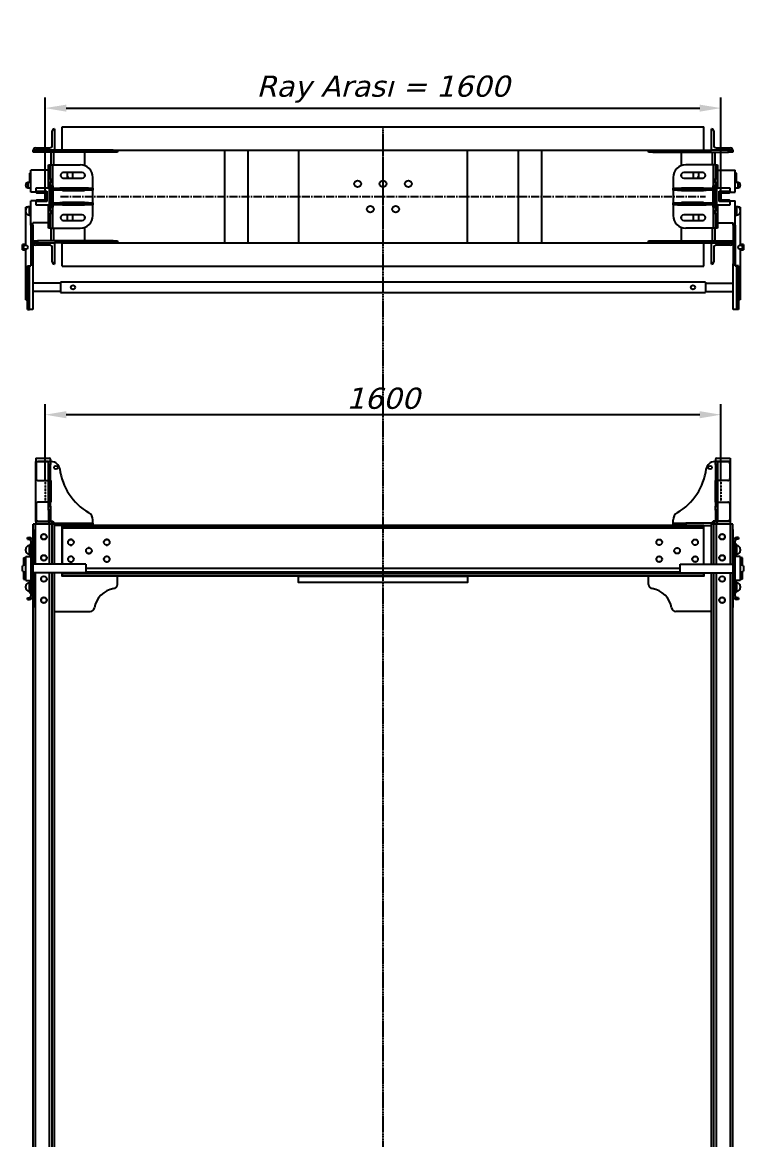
# Model space of a CAD drawing. Header units: millimetres. Extents: x -854 to 2079, y 0 to 5288.
# Drawn here: x -854 to 854, y 2644 to 5288 of the extents above; entities that cross this region are included whole.
import ezdxf

# ---------------------------------------------------------------- set-up
doc = ezdxf.new("R2010")
doc.units = ezdxf.units.MM
for name, pattern in [('CENTER2', [28.575, 19.05, -3.175, 3.175, -3.175]), ('CENTERX2', [4, 2.5, -0.5, 0.5, -0.5]), ('HIDDEN', [0.375, 0.25, -0.125])]:
    doc.linetypes.add(name, pattern=pattern)
doc.styles.get("Standard").update_dxf_attribs({"font": 'verdanai.ttf'})
doc.dimstyles.new('DimStyleALP', dxfattribs={"dimscale": 20, "dimtxt": 2.5, "dimasz": 2.5, "dimexe": 1.25, "dimexo": 0.625, "dimtad": 1, "dimdsep": 46, "dimtxsty": 'Standard', "dimcen": 2.5, "dimclrd": 60, "dimclre": 60, "dimadec": 0, "dimazin": 0, "dimtfac": 1, "dimtofl": 0, "dimtmove": 0, "dimatfit": 3, "dimfxl": 1, "dimarcsym": 0})

# ---------------------------------------------------------------- blocks, each defined once
blk = doc.blocks.new('*D3')
at = {"color": 60, "linetype": 'ByBlock', "lineweight": -2, "transparency": 16777216}
for p, q in [((-800, 4201.7), (-800, 4384.9)), ((800, 4201.7), (800, 4384.9)), ((750, 4359.9), (-750, 4359.9))]:
    blk.add_line(p, q, dxfattribs=at)
at = {"color": 60, "transparency": 16777216}
for points in [[(-750, 4368.2), (-750, 4351.5), (-800, 4359.9)], [(750, 4368.2), (750, 4351.5), (800, 4359.9)]]:
    blk.add_solid(points, dxfattribs=at)
at = {"layer": 'Defpoints', "color": 0, "transparency": 16777216}
for p in [(-800, 4359.9), (-800, 4189.2), (800, 4189.2)]:
    blk.add_point(p, dxfattribs=at)
at = {"color": 0, "transparency": 16777216, "insert": (0, 4398.4), "char_height": 50, "attachment_point": 5}
blk.add_mtext('1600', dxfattribs=at)
blk = doc.blocks.new('*D5')
at = {"color": 60, "linetype": 'ByBlock', "lineweight": -2, "transparency": 16777216}
for p, q in [((-800, 4888.8), (-800, 5110.5)), ((800, 4888.8), (800, 5110.5)), ((-750, 5085.5), (750, 5085.5))]:
    blk.add_line(p, q, dxfattribs=at)
at = {"color": 60, "transparency": 16777216}
for points in [[(-750, 5093.8), (-750, 5077.1), (-800, 5085.5)], [(750, 5093.8), (750, 5077.1), (800, 5085.5)]]:
    blk.add_solid(points, dxfattribs=at)
at = {"layer": 'Defpoints', "color": 0, "transparency": 16777216}
for p in [(800, 5085.5), (-800, 4876.3), (800, 4876.3)]:
    blk.add_point(p, dxfattribs=at)
at = {"color": 0, "transparency": 16777216, "insert": (0, 5130.4), "char_height": 50, "attachment_point": 5}
blk.add_mtext('Ray Arası = 1600', dxfattribs=at)
blk = doc.blocks.new('*U0')
at = {"color": 0, "linetype": 'CENTER2', "transparency": 16777216}
blk.add_line((-763.5, 0), (763.5, 0), dxfattribs=at)
blk = doc.blocks.new('*U1')
at = {"color": 0, "linetype": 'CENTER2', "transparency": 16777216}
blk.add_line((0, 113.5), (0, -113.5), dxfattribs=at)

msp = doc.modelspace()

# ---------------------------------------------------------------- linework, layer by layer
at = {"color": 7, "linetype": 'Continuous', "lineweight": 25}
for p, q in [((-783, 4998.339), (-783, 5031.339)), ((-778, 5036.339), (-778, 4986.339)), ((-760, 4986.339), (-760, 5041.339)), ((-760, 5041.339), (760, 5041.339)), ((760, 4986.339), (760, 5041.339)), ((778, 4986.339), (778, 5036.339)), ((783, 5031.339), (783, 4998.339)), ((-778, 4986.339), (-828, 4986.339)), ((-828, 4981.339), (-828, 4986.339)), ((-818, 4981.339), (-828, 4981.339)), ((-823, 4991.339), (-790, 4991.339)), ((-818, 4986.339), (-818, 4981.339)), ((-639, 4981.339), (-818, 4981.339)), ((-786, 4951.339), (-786, 4981.339)), ((-706, 4981.339), (-779.5, 4981.339)), ((-639, 4986.339), (-778, 4986.339)), ((-760, 4986.339), (760, 4986.339)), ((-706, 4949.25), (-706, 4981.339)), ((-639, 4981.339), (-639, 4986.339)), ((-629, 4981.339), (-639, 4981.339)), ((-629, 4986.339), (-629, 4981.339)), ((-375, 4986.339), (-375, 4766.339)), ((-375, 4986.339), (-320, 4986.339)), ((-320, 4986.339), (-320, 4766.339)), ((-200, 4986.339), (-200, 4766.339)), ((200, 4766.339), (200, 4986.339)), ((320, 4986.339), (320, 4766.339)), ((320, 4986.339), (375, 4986.339)), ((375, 4986.339), (375, 4766.339)), ((629, 4981.339), (629, 4986.339)), ((639, 4981.339), (629, 4981.339)), ((639, 4986.339), (639, 4981.339)), ((639, 4986.339), (778, 4986.339)), ((639, 4981.339), (818, 4981.339)), ((706, 4981.339), (706, 4949.25)), ((706, 4981.339), (779.5, 4981.339)), ((828, 4986.339), (778, 4986.339)), ((786, 4981.339), (786, 4951.339)), ((790, 4991.339), (823, 4991.339)), ((818, 4981.339), (818, 4986.339)), ((828, 4981.339), (818, 4981.339)), ((828, 4986.339), (828, 4981.339)), ((-792, 4951.339), (-787, 4951.339)), ((-792, 4949.927), (-792, 4951.339)), ((-787, 4949.927), (-792, 4949.927)), ((-792, 4918.556), (-792, 4949.927)), ((-787, 4951.339), (-787, 4949.927)), ((-787, 4951.339), (-782, 4951.339)), ((-787, 4918.556), (-787, 4949.927)), ((-782, 4901.339), (-782, 4951.339)), ((-782, 4951.339), (-717, 4951.339)), ((782, 4951.339), (717, 4951.339)), ((782, 4951.339), (782, 4901.339)), ((787, 4951.339), (782, 4951.339)), ((787, 4951.339), (792, 4951.339)), ((787, 4949.927), (787, 4951.339)), ((792, 4949.927), (787, 4949.927)), ((787, 4949.927), (787, 4918.556)), ((792, 4951.339), (792, 4949.927)), ((792, 4949.927), (792, 4918.556)), ((-837, 4931.173), (-834, 4931.173)), ((-837, 4920.652), (-834, 4920.652)), ((-834, 4886.839), (-834, 4938.839)), ((-792, 4938.839), (-834, 4938.839)), ((-792, 4918.556), (-787, 4918.556)), ((-792, 4909.027), (-792, 4918.556)), ((-787, 4918.556), (-787, 4909.027)), ((-712, 4932.839), (-757, 4932.839)), ((-757, 4919.839), (-712, 4919.839)), ((-747.481, 4932.839), (-747.5, 4932.339)), ((-747.5, 4932.339), (-747.5, 4919.839)), ((-747.5, 4923.539), (-746, 4923.539)), ((-746, 4923.539), (-746, 4919.839)), ((-734.5, 4932.339), (-734.519, 4932.839)), ((-734.5, 4919.839), (-734.5, 4932.339)), ((-706, 4923.839), (-706, 4928.839)), ((-687, 4896.089), (-687, 4921.339)), ((687, 4921.339), (687, 4896.089)), ((706, 4928.839), (706, 4923.839)), ((757, 4932.839), (712, 4932.839)), ((712, 4919.839), (757, 4919.839)), ((734.519, 4932.839), (734.5, 4932.339)), ((734.5, 4932.339), (734.5, 4919.839)), ((746, 4919.839), (746, 4923.539)), ((746, 4923.539), (747.5, 4923.539)), ((747.5, 4932.339), (747.481, 4932.839)), ((747.5, 4919.839), (747.5, 4932.339)), ((787, 4918.556), (792, 4918.556)), ((787, 4909.027), (787, 4918.556)), ((792, 4938.839), (834, 4938.839)), ((792, 4918.556), (792, 4909.027)), ((834, 4886.839), (834, 4938.839)), ((837, 4931.173), (834, 4931.173)), ((837, 4926.506), (834, 4926.506)), ((837, 4923.461), (834, 4923.461)), ((837, 4920.741), (834, 4920.741)), ((-846, 4902.129), (-846, 4904.129)), ((-834, 4909.129), (-841, 4909.129)), ((-841, 4897.129), (-834, 4897.129)), ((-837, 4910.148), (-834, 4910.148)), ((-787, 4909.027), (-792, 4909.027)), ((-792, 4896.339), (-792, 4909.027)), ((-790, 4896.339), (-787, 4896.339)), ((-787, 4896.339), (-787, 4909.027)), ((-782, 4901.339), (-787, 4901.339)), ((-787, 4896.339), (-787, 4856.339)), ((-785.242, 4896.089), (-787, 4896.089)), ((-786, 4896.089), (-786, 4901.339)), ((-785.242, 4891.089), (-785.242, 4896.089)), ((-785.242, 4896.089), (-765.4, 4896.089)), ((-782, 4901.339), (-782, 4896.089)), ((-765.4, 4896.089), (-765.4, 4891.089)), ((-696.962, 4896.089), (-765.4, 4896.089)), ((-707, 4896.339), (-759, 4896.339)), ((-759, 4896.339), (-759, 4896.089)), ((-707, 4896.089), (-707, 4896.339)), ((-696.962, 4891.089), (-696.962, 4896.089)), ((-696.962, 4896.089), (-687, 4896.089)), ((-687, 4896.089), (-687, 4891.089)), ((687, 4891.089), (687, 4896.089)), ((687, 4896.089), (696.962, 4896.089)), ((696.962, 4896.089), (696.962, 4891.089)), ((696.962, 4896.089), (765.4, 4896.089)), ((707, 4896.339), (707, 4896.089)), ((759, 4896.339), (707, 4896.339)), ((759, 4896.089), (759, 4896.339)), ((765.4, 4891.089), (765.4, 4896.089)), ((765.4, 4896.089), (785.242, 4896.089)), ((787, 4901.339), (782, 4901.339)), ((782, 4896.089), (782, 4901.339)), ((785.242, 4896.089), (785.242, 4891.089)), ((785.242, 4896.089), (787, 4896.089)), ((786, 4901.339), (786, 4896.089)), ((787, 4909.027), (787, 4896.339)), ((792, 4909.027), (787, 4909.027)), ((787, 4856.339), (787, 4896.339)), ((787, 4896.339), (790, 4896.339)), ((792, 4909.027), (792, 4896.339)), ((837, 4917.551), (834, 4917.551)), ((837, 4915.588), (834, 4915.588)), ((837, 4915.532), (834, 4915.532)), ((837, 4914.519), (834, 4914.519)), ((837, 4910.148), (834, 4910.148)), ((841, 4909.129), (834, 4909.129)), ((834, 4897.129), (841, 4897.129)), ((837, 4914.519), (837, 4915.532)), ((846, 4904.129), (846, 4902.129)), ((-822, 4886.839), (-834, 4886.839)), ((-822, 4865.839), (-834, 4865.839)), ((-834, 4808.839), (-834, 4865.839)), ((-785.242, 4891.089), (-787, 4891.089)), ((-786, 4861.589), (-786, 4891.089)), ((-765.4, 4891.089), (-785.242, 4891.089)), ((-782, 4891.089), (-782, 4861.589)), ((-696.962, 4891.089), (-765.4, 4891.089)), ((-759, 4891.089), (-759, 4890.839)), ((-759, 4890.839), (-707, 4890.839)), ((-707, 4890.839), (-707, 4891.089)), ((-687, 4891.089), (-696.962, 4891.089)), ((-687, 4861.589), (-687, 4891.089)), ((696.962, 4891.089), (687, 4891.089)), ((687, 4891.089), (687, 4861.589)), ((696.962, 4891.089), (765.4, 4891.089)), ((707, 4891.089), (707, 4890.839)), ((707, 4890.839), (759, 4890.839)), ((759, 4890.839), (759, 4891.089)), ((785.242, 4891.089), (765.4, 4891.089)), ((782, 4861.589), (782, 4891.089)), ((785.242, 4891.089), (787, 4891.089)), ((786, 4891.089), (786, 4861.589)), ((822, 4886.839), (834, 4886.839)), ((822, 4865.839), (834, 4865.839)), ((834, 4808.839), (834, 4865.839)), ((-842.105, 4851.015), (-846, 4851.015)), ((-846, 4844.148), (-846, 4851.015)), ((-846, 4840.148), (-846, 4844.148)), ((-846, 4761.339), (-846, 4840.148)), ((-834, 4852.148), (-838, 4852.148)), ((-792, 4843.652), (-792, 4856.339)), ((-792, 4843.652), (-787, 4843.652)), ((-792, 4834.122), (-792, 4843.652)), ((-787, 4856.339), (-790, 4856.339)), ((-785.242, 4861.589), (-787, 4861.589)), ((-785.242, 4856.589), (-787, 4856.589)), ((-787, 4843.652), (-787, 4856.339)), ((-787, 4851.339), (-782, 4851.339)), ((-787, 4843.652), (-787, 4834.122)), ((-786, 4851.339), (-786, 4856.589)), ((-785.242, 4856.589), (-785.242, 4861.589)), ((-785.242, 4861.589), (-765.4, 4861.589)), ((-765.4, 4856.589), (-785.242, 4856.589)), ((-782, 4856.589), (-782, 4851.339)), ((-782, 4801.339), (-782, 4851.339)), ((-765.4, 4861.589), (-765.4, 4856.589)), ((-696.962, 4861.589), (-765.4, 4861.589)), ((-696.962, 4856.589), (-765.4, 4856.589)), ((-707, 4861.839), (-759, 4861.839)), ((-759, 4861.839), (-759, 4861.589)), ((-759, 4856.589), (-759, 4856.339)), ((-759, 4856.339), (-707, 4856.339)), ((-707, 4861.589), (-707, 4861.839)), ((-707, 4856.339), (-707, 4856.589)), ((-696.962, 4856.589), (-696.962, 4861.589)), ((-696.962, 4861.589), (-687, 4861.589)), ((-687, 4856.589), (-696.962, 4856.589)), ((-687, 4861.589), (-687, 4856.589)), ((-687, 4831.339), (-687, 4856.589)), ((687, 4856.589), (687, 4861.589)), ((687, 4861.589), (696.962, 4861.589)), ((696.962, 4856.589), (687, 4856.589)), ((687, 4856.589), (687, 4831.339)), ((696.962, 4861.589), (696.962, 4856.589)), ((696.962, 4861.589), (765.4, 4861.589)), ((696.962, 4856.589), (765.4, 4856.589)), ((759, 4861.839), (707, 4861.839)), ((707, 4861.839), (707, 4861.589)), ((707, 4856.589), (707, 4856.339)), ((707, 4856.339), (759, 4856.339)), ((759, 4861.589), (759, 4861.839)), ((759, 4856.339), (759, 4856.589)), ((765.4, 4856.589), (765.4, 4861.589)), ((765.4, 4861.589), (785.242, 4861.589)), ((785.242, 4856.589), (765.4, 4856.589)), ((782, 4851.339), (782, 4856.589)), ((782, 4851.339), (782, 4801.339)), ((782, 4851.339), (787, 4851.339)), ((785.242, 4861.589), (785.242, 4856.589)), ((785.242, 4861.589), (787, 4861.589)), ((785.242, 4856.589), (787, 4856.589)), ((786, 4856.589), (786, 4851.339)), ((790, 4856.339), (787, 4856.339)), ((787, 4856.339), (787, 4843.652)), ((787, 4843.652), (792, 4843.652)), ((787, 4834.122), (787, 4843.652)), ((792, 4856.339), (792, 4843.652)), ((792, 4843.652), (792, 4834.122)), ((838, 4852.148), (834, 4852.148)), ((846, 4851.015), (842.105, 4851.015)), ((846, 4851.015), (846, 4844.148)), ((846, 4844.148), (846, 4840.148)), ((846, 4840.148), (846, 4761.339)), ((-838, 4832.148), (-834, 4832.148)), ((-792, 4813.839), (-829, 4813.839)), ((-829, 4808.839), (-829, 4813.839)), ((-787, 4834.122), (-792, 4834.122)), ((-792, 4802.752), (-792, 4834.122)), ((-787, 4802.752), (-787, 4834.122)), ((-712, 4832.839), (-757, 4832.839)), ((-757, 4819.839), (-712, 4819.839)), ((-747.5, 4832.839), (-747.5, 4820.339)), ((-747.5, 4820.339), (-747.481, 4819.839)), ((-734.519, 4819.839), (-734.5, 4820.339)), ((-734.5, 4820.339), (-734.5, 4832.839)), ((-706, 4823.839), (-706, 4828.839)), ((706, 4828.839), (706, 4823.839)), ((757, 4832.839), (712, 4832.839)), ((712, 4819.839), (757, 4819.839)), ((734.5, 4832.839), (734.5, 4820.339)), ((734.5, 4820.339), (734.519, 4819.839)), ((747.481, 4819.839), (747.5, 4820.339)), ((747.5, 4820.339), (747.5, 4832.839)), ((792, 4834.122), (787, 4834.122)), ((787, 4834.122), (787, 4802.752)), ((792, 4834.122), (792, 4802.752)), ((792, 4813.839), (829, 4813.839)), ((829, 4808.839), (829, 4813.839)), ((834, 4832.148), (838, 4832.148)), ((-834, 4808.839), (-829, 4808.839)), ((-834, 4808.839), (-834, 4714.023)), ((-829, 4808.839), (-829, 4717.066)), ((-792, 4802.752), (-787, 4802.752)), ((-792, 4801.339), (-792, 4802.752)), ((-787, 4801.339), (-792, 4801.339)), ((-787, 4802.752), (-787, 4801.339)), ((-787, 4801.339), (-782, 4801.339)), ((-786, 4771.339), (-786, 4801.339)), ((-782, 4801.339), (-717, 4801.339)), ((-706, 4771.339), (-706, 4803.429)), ((706, 4803.429), (706, 4771.339)), ((782, 4801.339), (717, 4801.339)), ((787, 4801.339), (782, 4801.339)), ((786, 4801.339), (786, 4771.339)), ((787, 4802.752), (792, 4802.752)), ((787, 4801.339), (787, 4802.752)), ((792, 4801.339), (787, 4801.339)), ((792, 4802.752), (792, 4801.339)), ((834, 4808.839), (829, 4808.839)), ((829, 4808.839), (829, 4717.066)), ((834, 4808.839), (834, 4714.023)), ((-846, 4762.339), (-854, 4762.339)), ((-854, 4750.339), (-854, 4762.339)), ((-828, 4766.339), (-828, 4771.339)), ((-828, 4771.339), (-818, 4771.339)), ((-828, 4766.339), (-778, 4766.339)), ((-790, 4761.339), (-823, 4761.339)), ((-818, 4771.339), (-818, 4766.339)), ((-639, 4771.339), (-818, 4771.339)), ((-706, 4771.339), (-779.5, 4771.339)), ((-639, 4766.339), (-778, 4766.339)), ((-778, 4766.339), (-778, 4716.339)), ((-760, 4711.339), (-760, 4766.339)), ((-760, 4766.339), (760, 4766.339)), ((-639, 4766.339), (-639, 4771.339)), ((-639, 4771.339), (-629, 4771.339)), ((-629, 4771.339), (-629, 4766.339)), ((-375, 4766.339), (-320, 4766.339)), ((320, 4766.339), (375, 4766.339)), ((629, 4766.339), (629, 4771.339)), ((629, 4771.339), (639, 4771.339)), ((639, 4771.339), (639, 4766.339)), ((639, 4771.339), (818, 4771.339)), ((639, 4766.339), (778, 4766.339)), ((706, 4771.339), (779.5, 4771.339)), ((760, 4711.339), (760, 4766.339)), ((778, 4716.339), (778, 4766.339)), ((778, 4766.339), (828, 4766.339)), ((823, 4761.339), (790, 4761.339)), ((818, 4766.339), (818, 4771.339)), ((818, 4771.339), (828, 4771.339)), ((828, 4771.339), (828, 4766.339)), ((854, 4762.339), (846, 4762.339)), ((854, 4762.339), (854, 4756.339)), ((-854, 4750.339), (-846, 4750.339)), ((-846, 4682.937), (-846, 4751.339)), ((-783, 4721.339), (-783, 4754.339)), ((783, 4754.339), (783, 4721.339)), ((846, 4751.339), (846, 4682.937)), ((846, 4750.339), (854, 4750.339)), ((854, 4756.339), (854, 4750.339)), ((-842, 4608.839), (-842, 4712.436)), ((-842, 4712.436), (-837, 4712.436)), ((-837, 4608.839), (-837, 4712.436)), ((-837, 4712.436), (-834, 4712.436)), ((-834, 4712.436), (-834, 4714.023)), ((-829, 4717.066), (-829, 4608.839)), ((-760, 4711.339), (760, 4711.339)), ((829, 4608.839), (829, 4717.066)), ((834, 4714.023), (834, 4712.436)), ((834, 4712.436), (837, 4712.436)), ((837, 4712.436), (837, 4608.839)), ((842, 4712.436), (837, 4712.436)), ((842, 4712.436), (842, 4608.839)), ((-846, 4632.022), (-846, 4682.937)), ((-846, 4682.937), (-842, 4682.937)), ((846, 4682.937), (842, 4682.937)), ((846, 4682.937), (846, 4632.022)), ((-764, 4671.339), (-829, 4671.339)), ((-764, 4671.339), (-764, 4651.339)), ((764, 4671.339), (829, 4671.339)), ((-846, 4632.022), (-842, 4632.022)), ((-764, 4651.339), (-829, 4651.339)), ((764, 4651.339), (829, 4651.339)), ((846, 4632.022), (842, 4632.022)), ((-842, 4608.839), (-837, 4608.839)), ((-829, 4608.839), (-837, 4608.839)), ((837, 4608.839), (829, 4608.839)), ((842, 4608.839), (837, 4608.839)), ((-821.5, 4244), (-821.5, 4209)), ((-792, 4249), (-816.5, 4249)), ((-792, 4249.5), (-792, 4249)), ((-792, 4249), (-787, 4249)), ((-792, 4242.032), (-792, 4249)), ((-787, 4242.032), (-792, 4242.032)), ((-792, 4143.438), (-792, 4242.032)), ((-785.242, 4249), (-787, 4249)), ((-787, 4249), (-787, 4242.032)), ((-787, 4143.438), (-787, 4242.032)), ((785.242, 4249), (787, 4249)), ((787, 4249), (792, 4249)), ((787, 4242.032), (787, 4249)), ((792, 4242.032), (787, 4242.032)), ((787, 4242.032), (787, 4143.438)), ((792, 4249), (816.5, 4249)), ((792, 4249), (792, 4242.032)), ((792, 4242.032), (792, 4143.438)), ((821.5, 4244), (821.5, 4209)), ((-816.5, 4204), (-792, 4204)), ((-787, 4204), (-786.5, 4204)), ((-786.5, 4204), (-786.5, 4153)), ((787, 4204), (786.5, 4204)), ((786.5, 4204), (786.5, 4153)), ((816.5, 4204), (792, 4204)), ((-792, 4153), (-816.5, 4153)), ((-786.5, 4153), (-787, 4153)), ((786.5, 4153), (787, 4153)), ((792, 4153), (816.5, 4153)), ((-821.5, 4148), (-821.5, 4113)), ((-792, 4143.438), (-787, 4143.438)), ((-792, 4134.342), (-792, 4143.438)), ((-787, 4134.342), (-792, 4134.342)), ((-792, 4134.342), (-792, 4108)), ((-787, 4143.438), (-787, 4134.342)), ((-787, 4134.342), (-787, 4108)), ((787, 4143.438), (792, 4143.438)), ((787, 4134.342), (787, 4143.438)), ((792, 4134.342), (787, 4134.342)), ((787, 4134.342), (787, 4108)), ((792, 4143.438), (792, 4134.342)), ((792, 4134.342), (792, 4108)), ((821.5, 4148), (821.5, 4113)), ((-828, 4006), (-828, 4101)), ((-823, 4101), (-828, 4101)), ((-790, 4101), (-823, 4101)), ((-816.5, 4108), (-792, 4108)), ((-792, 4108), (-792, 4107.5)), ((-792, 4108), (-787, 4108)), ((-783, 4101), (-790, 4101)), ((-787, 4108), (-781.5, 4108)), ((-783, 4006), (-783, 4101)), ((-778, 4101), (-783, 4101)), ((-782, 4103), (-717, 4103)), ((-778, 4006), (-778, 4101)), ((-717, 4098), (-717, 4103)), ((-717, 4103), (-687, 4103)), ((-687, 4103), (-687, 4110.956)), ((-687, 4103), (-687, 4098)), ((687, 4103), (687, 4110.956)), ((687, 4098), (687, 4103)), ((687, 4103), (717, 4103)), ((717, 4103), (717, 4098)), ((782, 4103), (717, 4103)), ((778, 4006), (778, 4101)), ((783, 4101), (778, 4101)), ((787, 4108), (781.5, 4108)), ((783, 4006), (783, 4101)), ((790, 4101), (783, 4101)), ((787, 4108), (792, 4108)), ((823, 4101), (790, 4101)), ((792, 4107.5), (792, 4108)), ((816.5, 4108), (792, 4108)), ((828, 4101), (823, 4101)), ((828, 4006), (828, 4101)), ((-828, 4088), (-828, 4006)), ((-760, 4098), (-778, 4098)), ((-760, 4098), (760, 4098)), ((-760, 4096.111), (-760, 4098)), ((-760, 4091.636), (-760, 4096.111)), ((-760, 4087.693), (-760, 4091.636)), ((-760, 4079.737), (-760, 4087.693)), ((-760, 4006), (-760, 4079.737)), ((-376.524, 4098), (760, 4098)), ((760, 4098), (778, 4098)), ((760, 4096.111), (760, 4098)), ((760, 4091.636), (760, 4096.111)), ((760, 4087.693), (760, 4091.636)), ((760, 4079.737), (760, 4087.693)), ((760, 4006), (760, 4079.737)), ((828, 4088), (828, 4006)), ((-842, 4065.5), (-842, 4069.5)), ((-842, 4069.5), (-837, 4069.5)), ((-842, 4065.5), (-838, 4065.5)), ((-834, 4049.899), (-838, 4049.899)), ((-837, 4052.795), (-834, 4052.795)), ((-834, 4061.5), (-834, 3930.5)), ((-829.016, 4062), (-829, 4062)), ((-828, 4062), (-829, 4062)), ((-829, 4061.5), (-829, 3930.5)), ((-737.18, 4064.5), (-740.82, 4064.5)), ((-740.82, 4051.5), (-737.18, 4051.5)), ((-652.18, 4064.5), (-655.82, 4064.5)), ((-655.82, 4051.5), (-652.18, 4051.5)), ((652.18, 4064.5), (655.82, 4064.5)), ((655.82, 4051.5), (652.18, 4051.5)), ((737.18, 4064.5), (740.82, 4064.5)), ((740.82, 4051.5), (737.18, 4051.5)), ((828, 4062), (829, 4062)), ((829.016, 4062), (829, 4062)), ((829, 3930.5), (829, 4061.5)), ((834, 3930.5), (834, 4061.5)), ((837, 4053.564), (834, 4053.564)), ((838, 4049.899), (834, 4049.899)), ((842, 4069.5), (837, 4069.5)), ((842, 4065.5), (838, 4065.5)), ((842, 4069.5), (842, 4065.5)), ((-851, 4021), (-851, 4002)), ((-851, 4021), (-846, 4021)), ((-846, 4037.9), (-846, 4041.899)), ((-846, 4024.097), (-834, 4024.097)), ((-846, 3967.903), (-846, 4024.097)), ((-838, 4029.899), (-834, 4029.899)), ((-737.18, 4024.5), (-740.82, 4024.5)), ((-694.68, 4044.5), (-698.32, 4044.5)), ((-698.32, 4031.5), (-694.68, 4031.5)), ((-652.18, 4024.5), (-655.82, 4024.5)), ((652.18, 4024.5), (655.82, 4024.5)), ((694.68, 4044.5), (698.32, 4044.5)), ((698.32, 4031.5), (694.68, 4031.5)), ((737.18, 4024.5), (740.82, 4024.5)), ((834, 4029.899), (838, 4029.899)), ((837, 4026.597), (834, 4026.597)), ((837, 4024.205), (834, 4024.205)), ((846, 4024.097), (834, 4024.097)), ((837, 4026.597), (837, 4029.899)), ((837, 4024.205), (837, 4026.597)), ((846, 4041.899), (846, 4037.9)), ((846, 4024.097), (846, 3967.903)), ((851, 4021), (846, 4021)), ((851, 4002), (851, 4021)), ((-851, 4002), (-854, 4002)), ((-854, 3990), (-854, 4002)), ((-704, 4006), (-829, 4006)), ((-740.82, 4011.5), (-737.18, 4011.5)), ((-704, 4006), (-704, 3986)), ((-655.82, 4011.5), (-652.18, 4011.5)), ((655.82, 4011.5), (652.18, 4011.5)), ((704, 3986), (704, 4006)), ((704, 4006), (829, 4006)), ((740.82, 4011.5), (737.18, 4011.5)), ((854, 4002), (851, 4002)), ((854, 4002), (854, 3990)), ((-854, 3990), (-851, 3990)), ((-851, 3990), (-851, 3971)), ((-851, 3971), (-846, 3971)), ((-846, 3967.903), (-834, 3967.903)), ((-837, 3967.795), (-834, 3967.795)), ((-837, 3967.795), (-837, 3965.403)), ((-704, 3986), (-829, 3986)), ((-828, 3986), (-828, 3904)), ((-828, 951), (-828, 3986)), ((-783, 951), (-783, 3986)), ((-778, 951), (-778, 3986)), ((-760, 3984.364), (-760, 3986)), ((-760, 3979.889), (-760, 3984.364)), ((-760, 3978), (-760, 3979.889)), ((-629, 3958.226), (-629, 3978)), ((629, 3958.226), (629, 3978)), ((704, 3986), (829, 3986)), ((760, 3984.364), (760, 3986)), ((760, 3979.889), (760, 3984.364)), ((760, 3978), (760, 3979.889)), ((778, 951), (778, 3986)), ((783, 951), (783, 3986)), ((828, 951), (828, 3986)), ((828, 3986), (828, 3904)), ((846, 3967.903), (834, 3967.903)), ((851, 3971), (846, 3971)), ((851, 3990), (854, 3990)), ((851, 3971), (851, 3990)), ((-846, 3950.1), (-846, 3954.1)), ((-834, 3962.1), (-838, 3962.1)), ((-838, 3942.1), (-834, 3942.1)), ((-837, 3965.403), (-834, 3965.403)), ((-837, 3965.403), (-837, 3962.1)), ((838, 3962.1), (834, 3962.1)), ((834, 3942.1), (838, 3942.1)), ((846, 3954.1), (846, 3950.1)), ((-842, 3926.5), (-838, 3926.5)), ((-842, 3922.5), (-842, 3926.5)), ((-842, 3922.5), (-837, 3922.5)), ((-837, 3938.436), (-834, 3938.436)), ((-829.016, 3930), (-829, 3930)), ((-828, 3930), (-829, 3930)), ((828, 3930), (829, 3930)), ((829.016, 3930), (829, 3930)), ((837, 3939.205), (834, 3939.205)), ((842, 3922.5), (837, 3922.5)), ((842, 3926.5), (838, 3926.5)), ((842, 3926.5), (842, 3922.5)), ((-778, 3894), (-693.226, 3894)), ((778, 3894), (693.226, 3894))]:
    msp.add_line(p, q, dxfattribs=at)
at = {"color": 251, "linetype": 'CENTERX2', "true_color": 0x636466}
msp.add_line((0, 5041.339), (0, 102.5), dxfattribs=at)
at = {"color": 8, "linetype": 'Continuous', "lineweight": 25}
for p, q in [((-779.5, 4951.339), (-779.5, 4981.339)), ((779.5, 4981.339), (779.5, 4951.339)), ((-841, 4909.129), (-841, 4897.129)), ((841, 4897.129), (841, 4909.129)), ((-838, 4852.148), (-838, 4832.148)), ((838, 4832.148), (838, 4852.148)), ((-779.5, 4771.339), (-779.5, 4801.339)), ((779.5, 4801.339), (779.5, 4771.339)), ((-823, 4006), (-823, 4101)), ((-790, 4006), (-790, 4101)), ((-782, 4103), (-782, 4101)), ((782, 4101), (782, 4103)), ((790, 4006), (790, 4101)), ((823, 4006), (823, 4101)), ((-838, 4049.899), (-838, 4029.899)), ((838, 4029.899), (838, 4049.899)), ((-823, 951), (-823, 3986)), ((-790, 951), (-790, 3986)), ((790, 951), (790, 3986)), ((823, 951), (823, 3986)), ((-838, 3962.1), (-838, 3942.1)), ((838, 3942.1), (838, 3962.1))]:
    msp.add_line(p, q, dxfattribs=at)
at = {"color": 2, "linetype": 'Continuous', "lineweight": 25, "true_color": 0xf1eb1f}
for p, q in [((-822, 4896.339), (-822, 4888.589)), ((-790, 4896.339), (-822, 4896.339)), ((-790, 4856.339), (-790, 4896.339)), ((790, 4896.339), (790, 4856.339)), ((822, 4896.339), (790, 4896.339)), ((822, 4888.589), (822, 4896.339)), ((-822, 4888.589), (-796, 4888.589)), ((-822, 4886.589), (-822, 4888.589)), ((-822, 4886.589), (-820, 4884.589)), ((-820, 4868.089), (-822, 4866.089)), ((-822, 4864.089), (-822, 4866.089)), ((-800, 4884.589), (-820, 4884.589)), ((-820, 4868.089), (-800, 4868.089)), ((-796, 4888.589), (-800, 4884.589)), ((-800, 4868.089), (-800, 4884.589)), ((-796, 4864.089), (-800, 4868.089)), ((-796, 4888.589), (-796, 4864.089)), ((796, 4888.589), (822, 4888.589)), ((796, 4864.089), (796, 4888.589)), ((796, 4888.589), (800, 4884.589)), ((796, 4864.089), (800, 4868.089)), ((800, 4884.589), (800, 4868.089)), ((820, 4884.589), (800, 4884.589)), ((800, 4868.089), (820, 4868.089)), ((820, 4884.589), (822, 4886.589)), ((822, 4866.089), (820, 4868.089)), ((822, 4888.589), (822, 4886.589)), ((822, 4866.089), (822, 4864.089)), ((-822, 4864.089), (-822, 4856.339)), ((-796, 4864.089), (-822, 4864.089)), ((-822, 4856.339), (-790, 4856.339)), ((790, 4856.339), (822, 4856.339)), ((822, 4864.089), (796, 4864.089)), ((822, 4856.339), (822, 4864.089)), ((-822, 4257), (-790, 4257)), ((-822, 4257), (-822, 4249.5)), ((-822, 4249.5), (-790, 4249.5)), ((-822, 4107.5), (-822, 4249.5)), ((-787, 4254), (-787, 4252.5)), ((787, 4254), (787, 4252.5)), ((790, 4257), (822, 4257)), ((822, 4249.5), (790, 4249.5)), ((792, 4249), (792, 4249.5)), ((822, 4257), (822, 4249.5)), ((822, 4249.5), (822, 4107.5)), ((-822, 4107.5), (-791.987, 4107.5)), ((-822, 4107.5), (-822, 4101)), ((822, 4107.5), (791.987, 4107.5)), ((822, 4107.5), (822, 4101))]:
    msp.add_line(p, q, dxfattribs=at)
at = {"linetype": 'ByBlock'}
for p, q in [((-764, 4673.839), (-764, 4648.839)), ((764, 4673.839), (-764, 4673.839)), ((764, 4673.839), (764, 4648.839)), ((-764, 4648.839), (764, 4648.839))]:
    msp.add_line(p, q, dxfattribs=at)
at = {"color": 251, "linetype": 'HIDDEN', "true_color": 0x636466}
for p, q in [((-800, 4204), (-800, 4153)), ((800, 4204), (800, 4153))]:
    msp.add_line(p, q, dxfattribs=at)
for points in [[(760, 4006), (760, 4098), (-760, 4098), (-760, 4006)], [(760, 4006), (760, 4096.111), (-760, 4096.111), (-760, 4006)], [(760, 4006), (760, 4091.636), (-760, 4091.636), (-760, 4006)], [(-760, 3986), (-760, 3979.889), (760, 3979.889)]]:
    msp.add_lwpolyline(points)
for points in [[(704, 3996.262), (-704, 3996.262), (-704, 3988.306), (704, 3988.306)], [(-760, 3986), (760, 3986), (760, 3978), (-760, 3978)], [(-199.995, 3978.047), (200.005, 3977.904), (200, 3962.904), (-200, 3963.047)]]:
    msp.add_lwpolyline(points, close=True)
at = {"color": 7, "linetype": 'Continuous', "lineweight": 25}
for centre, radius in [((-60, 4906.339), 8), ((0, 4906.339), 8), ((60, 4906.339), 8), ((-30, 4846.339), 8), ((30, 4846.339), 8), ((-846, 4756.339), 5), ((846, 4756.339), 5), ((-734, 4661.339), 5), ((734, 4661.339), 5), ((-774.5, 4235), 4.25), ((774.5, 4235), 4.25), ((-803, 4071), 6.75), ((-803, 4071), 6.5), ((803, 4071), 6.75), ((803, 4071), 6.5), ((-739, 4058), 6.75), ((-654, 4058), 6.75), ((654, 4058), 6.75), ((739, 4058), 6.75), ((-803, 4021), 6.75), ((-803, 4021), 6.5), ((-739, 4018), 6.75), ((-696.5, 4038), 6.75), ((-654, 4018), 6.75), ((654, 4018), 6.75), ((696.5, 4038), 6.75), ((739, 4018), 6.75), ((803, 4021), 6.75), ((803, 4021), 6.5), ((-803, 3971), 6.75), ((-803, 3971), 6.5), ((803, 3971), 6.75), ((803, 3971), 6.5), ((-803, 3921), 6.75), ((-803, 3921), 6.5), ((803, 3921), 6.75), ((803, 3921), 6.5)]:
    msp.add_circle(centre, radius, dxfattribs=at)
for centre, radius, start, end in [((-778, 5031.339), 5, 90, 180), ((778, 5031.339), 5, 0, 90), ((-790, 4998.339), 7, 270, 0), ((790, 4998.339), 7, 180, 270), ((-823, 4986.339), 5, 90, 180), ((823, 4986.339), 5, 0, 90), ((-717, 4921.339), 30, 0, 90), ((717, 4921.339), 30, 90, 180), ((-757, 4926.339), 6.5, 90, 270), ((-712, 4926.339), 6.5, 270, 90), ((712, 4926.339), 6.5, 90, 270), ((757, 4926.339), 6.5, 270, 90), ((-841, 4904.129), 5, 90, 180), ((-841, 4902.129), 5, 180, 270), ((841, 4904.129), 5, 0, 90), ((841, 4902.129), 5, 270, 0), ((-838, 4844.148), 8, 90, 180), ((-838, 4840.148), 8, 180, 270), ((838, 4844.148), 8, 0, 90), ((838, 4840.148), 8, 270, 0), ((-757, 4826.339), 6.5, 90, 270), ((-717, 4831.339), 30, 270, 0), ((-712, 4826.339), 6.5, 270, 90), ((717, 4831.339), 30, 180, 270), ((712, 4826.339), 6.5, 90, 270), ((757, 4826.339), 6.5, 270, 90), ((-823, 4766.339), 5, 180, 270), ((-790, 4754.339), 7, 0, 90), ((790, 4754.339), 7, 90, 180), ((823, 4766.339), 5, 270, 0), ((-778, 4721.339), 5, 180, 270), ((778, 4721.339), 5, 270, 0), ((-816.5, 4244), 5, 90, 180), ((-785.242, 4229), 20, 7.198891, 90), ((-626.901, 4249), 139.599, 187.198891, 239.875757), ((626.901, 4249), 139.599, 300.124243, 352.801109), ((785.242, 4229), 20, 90, 172.801109), ((816.5, 4244), 5, 0, 90), ((-816.5, 4209), 5, 180, 270), ((816.5, 4209), 5, 270, 0), ((-816.5, 4148), 5, 90, 180), ((816.5, 4148), 5, 0, 90), ((-707, 4110.956), 20, 0, 59.875757), ((707, 4110.956), 20, 120.124243, 180), ((-816.5, 4113), 5, 180, 270), ((-782, 4108), 10, 180, 224.427004), ((-782, 4108), 5, 180, 270), ((-776.5, 4108), 5, 180, 270), ((776.5, 4108), 5, 270, 0), ((782, 4108), 5, 270, 0), ((782, 4108), 10, 315.572996, 0), ((816.5, 4113), 5, 270, 0), ((-838, 4041.899), 8, 90, 180), ((-838, 4061.5), 4, 0, 90), ((-837, 4061.5), 8, 0, 90), ((837, 4061.5), 8, 90, 180), ((838, 4061.5), 4, 90, 180), ((838, 4041.899), 8, 0, 90), ((-838, 4037.899), 8, 180, 270), ((838, 4037.899), 8, 270, 0), ((-838, 3954.1), 8, 90, 180), ((-838, 3950.1), 8, 180, 270), ((-629, 3894), 55, 98.849883, 171.150117), ((-639, 3958.226), 10, 278.849883, 0), ((639, 3958.226), 10, 180, 261.150117), ((629, 3894), 55, 8.849883, 81.150117), ((838, 3954.1), 8, 0, 90), ((838, 3950.1), 8, 270, 0), ((-838, 3930.5), 4, 270, 0), ((-837, 3930.5), 8, 270, 0), ((837, 3930.5), 8, 180, 270), ((838, 3930.5), 4, 180, 270), ((-693.226, 3904), 10, 270, 351.150117), ((693.226, 3904), 10, 188.849883, 270)]:
    msp.add_arc(centre, radius, start, end, dxfattribs=at)
at = {"color": 2, "linetype": 'Continuous', "lineweight": 25, "true_color": 0xf1eb1f}
for centre, start, end in [((-790, 4254), 0, 90), ((-790, 4252.5), 270, 0), ((790, 4254), 90, 180), ((790, 4252.5), 180, 270)]:
    msp.add_arc(centre, 3, start, end, dxfattribs=at)
at = {"color": 7, "linetype": 'Continuous', "lineweight": 25}
for points, knots in [([(-837, 4931.173), (-837, 4931.127), (-837, 4931.034), (-837, 4930.239), (-837, 4929.047), (-837, 4927.051), (-837, 4924.179), (-837, 4921.829), (-837, 4920.652)], [0, 0, 0, 0, 0.124924934, 0.249839867, 0.374826863, 0.499936633, 0.749544868, 1, 1, 1, 1]), ([(-837, 4921.862), (-837, 4921.618), (-837, 4921.182), (-837, 4920.469), (-837, 4920.156)], [0, 0, 0, 0, 0.55988196, 1, 1, 1, 1]), ([(-837, 4920.652), (-837, 4919.869), (-837, 4918.303), (-837, 4915.969), (-837, 4913.928), (-837, 4912.271), (-837, 4911.084), (-837, 4910.29), (-837, 4910.195), (-837, 4910.148)], [0, 0, 0, 0, 0.16695362, 0.33383011, 0.50046224, 0.6254737, 0.75034364, 0.87517235, 1, 1, 1, 1]), ([(837, 4926.506), (837, 4927.215), (837, 4928.634), (837, 4930.181), (837, 4931.032), (837, 4931.126), (837, 4931.173)], [0, 0, 0, 0, 0.279474242, 0.558804252, 0.779343181, 1, 1, 1, 1]), ([(837, 4923.461), (837, 4923.979), (837, 4924.906), (837, 4926.017), (837, 4926.506)], [0, 0, 0, 0, 0.559821761, 1, 1, 1, 1]), ([(837, 4920.741), (837, 4921.201), (837, 4922.022), (837, 4923.021), (837, 4923.461)], [0, 0, 0, 0, 0.56041458, 1, 1, 1, 1]), ([(837, 4917.551), (837, 4918.211), (837, 4919.389), (837, 4920.327), (837, 4920.741)], [0, 0, 0, 0, 0.559530117, 1, 1, 1, 1]), ([(837, 4915.588), (837, 4915.987), (837, 4916.699), (837, 4917.291), (837, 4917.551)], [0, 0, 0, 0, 0.55902442, 1, 1, 1, 1]), ([(837, 4910.148), (837, 4910.221), (837, 4910.368), (837, 4911.552), (837, 4913.005), (837, 4914.014), (837, 4914.519)], [0, 0, 0, 0, 0.27946662, 0.55887927, 0.77930592, 1, 1, 1, 1]), ([(-834, 4714.023), (-833.214, 4714.157), (-831.642, 4714.425), (-829.992, 4715.193), (-829.122, 4716.1), (-829.035, 4716.785), (-829, 4717.066)], [0, 0, 0, 0, 0.26684983, 0.53335763, 0.80915435, 1, 1, 1, 1]), ([(829, 4717.066), (829.093, 4716.615), (829.279, 4715.711), (830.816, 4714.727), (832.587, 4714.227), (833.726, 4714.063), (834, 4714.023)], [0, 0, 0, 0, 0.310518208, 0.622011548, 0.909088367, 1, 1, 1, 1]), ([(-837, 4052.795), (-837, 4052.777), (-837, 4052.74), (-837, 4052.403), (-837, 4051.646), (-837, 4050.788), (-837, 4050.117), (-837, 4049.899)], [0, 0, 0, 0, 0.24355086, 0.4869892, 0.73007107, 0.91243699, 1, 1, 1, 1]), ([(837, 4049.899), (837, 4050.466), (837, 4051.55), (837, 4052.694), (837, 4053.274), (837, 4053.564)], [0, 0, 0, 0, 0.35446629, 0.67703746, 1, 1, 1, 1]), ([(-837, 4029.899), (-837, 4029.522), (-837, 4028.563), (-837, 4027.162), (-837, 4025.862), (-837, 4024.854), (-837, 4024.271), (-837, 4024.137), (-837, 4024.097)], [0, 0, 0, 0, 0.11648347, 0.29623883, 0.47602058, 0.65608303, 0.89611964, 1, 1, 1, 1]), ([(837, 3962.1), (837, 3962.478), (837, 3963.437), (837, 3964.838), (837, 3966.138), (837, 3967.146), (837, 3967.728), (837, 3967.863), (837, 3967.903)], [0, 0, 0, 0, 0.11648142, 0.29625575, 0.47603432, 0.65609359, 0.89611795, 1, 1, 1, 1]), ([(-837, 3942.1), (-837, 3941.533), (-837, 3940.45), (-837, 3939.306), (-837, 3938.726), (-837, 3938.436)], [0, 0, 0, 0, 0.35444008, 0.67705038, 1, 1, 1, 1]), ([(837, 3939.205), (837, 3939.223), (837, 3939.26), (837, 3939.597), (837, 3940.354), (837, 3941.212), (837, 3941.883), (837, 3942.1)], [0, 0, 0, 0, 0.24355086, 0.4869892, 0.73007107, 0.91243699, 1, 1, 1, 1])]:
    msp.add_open_spline(points, degree=3, knots=knots, dxfattribs=at)

# ---------------------------------------------------------------- block references
at = {"linetype": 'CENTER2'}
for name in ['*U1', '*U0']:
    msp.add_blockref(name, (0, 4876.339), dxfattribs=at)

# ---------------------------------------------------------------- dimensions: what is measured, and where the dimension line sits
dim = msp.add_linear_dim(base=(800, 5085.471), p1=(-800, 4876.339), p2=(800, 4876.339), text='Ray Arası = <>', dimstyle='DimStyleALP')
dim.commit()
dim.dimension.update_dxf_attribs({"geometry": '*D5', "text_midpoint": (0, 5130.409)})
dim = msp.add_linear_dim(base=(-800, 4359.867), p1=(800, 4189.246), p2=(-800, 4189.246), dimstyle='DimStyleALP')
dim.commit()
dim.dimension.update_dxf_attribs({"geometry": '*D3', "text_midpoint": (0, 4398.408)})

doc.saveas('drawing.dxf')
